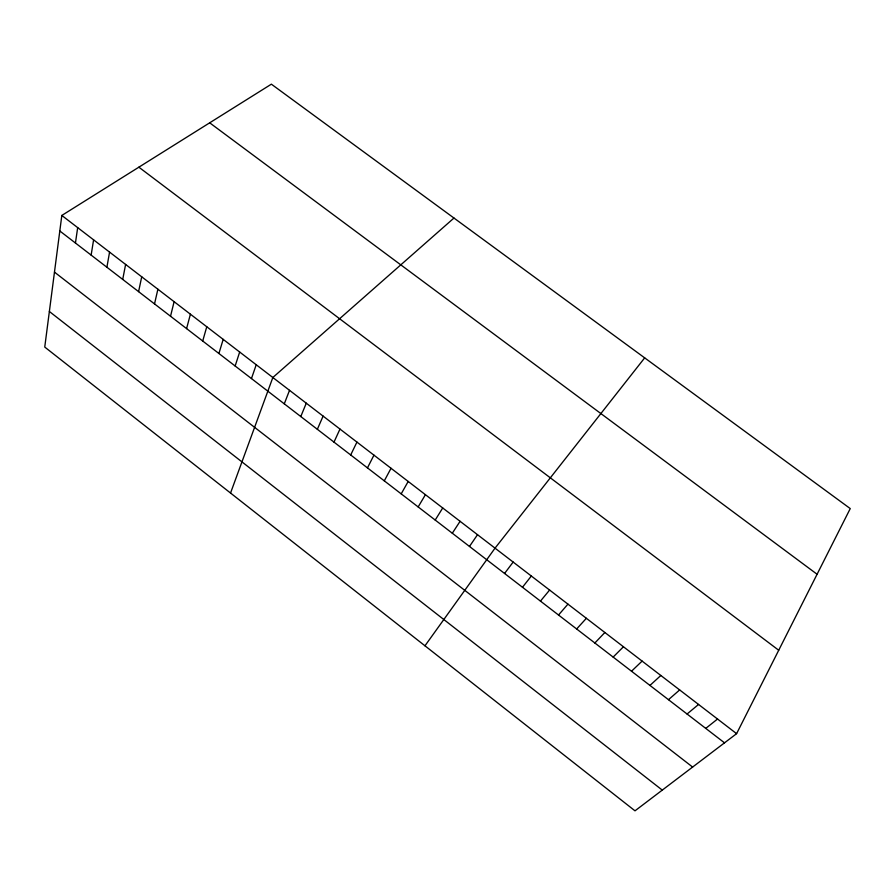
<?xml version="1.0" encoding="UTF-8"?>
<svg xmlns="http://www.w3.org/2000/svg" width="895" height="895" viewBox="0 0 895 895"><rect width="100%" height="100%" fill="white"/><g stroke="black" fill="none" stroke-linecap="round" stroke-linejoin="round"><path stroke-width="1.34" d="M61.822 215.449L44.75 347.07L635.002 810.825L736.596 733.665L850.25 508.584L271.375 84.175L61.822 215.449L736.596 733.665M75.448 243.015L77.675 227.632M91.145 255.097L93.595 239.849M106.897 267.236L109.57 252.121M122.716 279.408L125.613 264.439M138.591 291.636L141.723 276.812M154.533 303.908L157.889 289.219M170.531 316.237L174.111 301.682M186.585 328.599L190.411 314.201M202.717 341.017L206.767 326.764M218.906 353.48L223.191 339.373M235.15 365.999L239.67 352.037M251.461 378.563L256.227 364.746M230.541 493.044L272.841 377.511L453.966 218.044M284.286 403.835L289.532 390.321M300.787 416.544L306.28 403.186M317.356 429.298L323.095 416.097M333.992 442.119L339.977 429.063M350.695 454.973L356.937 442.085M367.465 467.884L373.953 455.152M384.302 480.85L391.037 468.286M401.206 493.861L408.198 481.454M418.166 506.928L425.427 494.689M435.205 520.051L442.723 507.968M452.311 533.219L460.086 521.304M469.483 546.442L477.527 534.695M424.968 645.81L495.036 548.143L644.68 357.866M504.567 573.46L513.148 562.06M522.479 587.254L531.339 576.022M540.457 601.104L549.608 590.051M558.525 615.01L567.945 604.136M576.66 628.972L586.37 618.288M594.862 643.002L604.863 632.496M613.153 657.087L623.446 646.761M631.523 671.228L642.107 661.092M649.96 685.425L660.846 675.479M668.487 699.689L679.663 689.933M687.08 714.009L698.559 704.443M705.763 728.396L717.544 719.021M209.687 122.816L817.09 574.254M138.87 167.186L778.717 650.251M59.808 230.977L724.514 742.839M54.472 272.125L692.618 767.06M49.37 311.494L662.266 790.106"/></g></svg>
